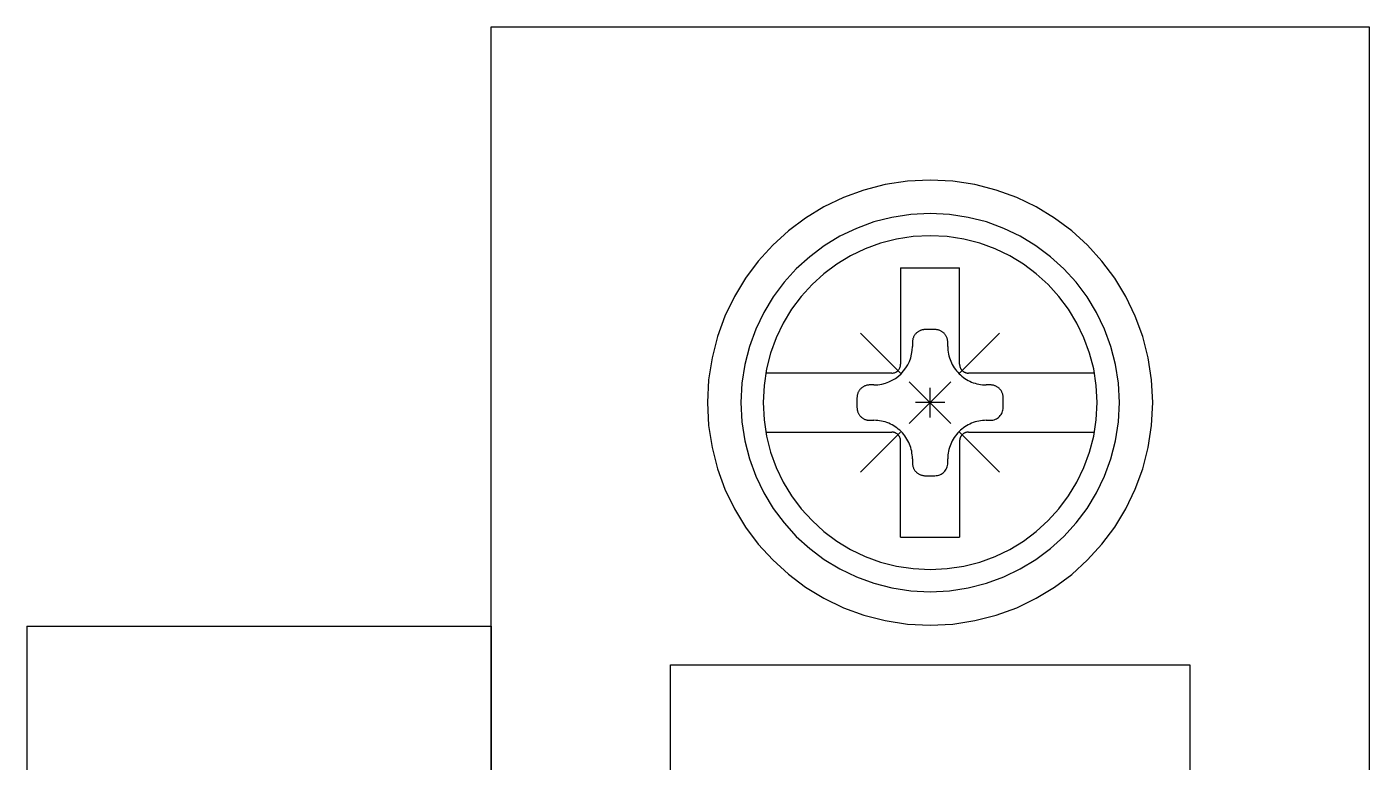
# Model space of a CAD drawing. Header units: millimetres. Extents: x 165 to 751, y 216 to 334.
# Drawn here: x 169.66 to 197.13, y 289.37 to 304.43 of the extents above; entities that cross this region are included whole.
import ezdxf

# ---------------------------------------------------------------- set-up
doc = ezdxf.new("R2010")
doc.units = ezdxf.units.MM
doc.layers.add('1', color=3, linetype='Continuous')

# ---------------------------------------------------------------- blocks, each defined once
blk = doc.blocks.new('*U1905')
for p, q in [((-26.958, 0), (-26.958, 79.4816)), ((-26.958, 79.4816), (-8.986, 79.4816)), ((-8.986, 79.4816), (-8.986, 0)), ((-19.3271, 76.1382), (-19.7456, 75.9849)), ((-18.8904, 76.2504), (-19.3271, 76.1382)), ((-18.438, 76.3194), (-18.8904, 76.2504)), ((-17.972, 76.3428), (-18.438, 76.3194)), ((-17.5063, 76.3194), (-17.972, 76.3428)), ((-17.972, 76.3428), (-17.972, 76.3428)), ((-17.0538, 76.2504), (-17.5063, 76.3194)), ((-16.6173, 76.1382), (-17.0538, 76.2504)), ((-16.1986, 75.9849), (-16.6173, 76.1382)), ((-19.7456, 75.9849), (-20.144, 75.7931)), ((-15.8004, 75.7931), (-16.1986, 75.9849)), ((-20.5196, 75.5649), (-20.8704, 75.3026)), ((-20.144, 75.7931), (-20.5196, 75.5649)), ((-18.7526, 75.5808), (-19.1238, 75.4854)), ((-18.3681, 75.6395), (-18.7526, 75.5808)), ((-17.972, 75.6594), (-18.3681, 75.6395)), ((-17.5762, 75.6395), (-17.972, 75.6594)), ((-17.972, 75.6594), (-17.972, 75.6594)), ((-17.1916, 75.5808), (-17.5762, 75.6395)), ((-16.8205, 75.4854), (-17.1916, 75.5808)), ((-15.4247, 75.5649), (-15.8004, 75.7931)), ((-15.074, 75.3026), (-15.4247, 75.5649)), ((-20.8704, 75.3026), (-21.1938, 75.0084)), ((-19.4796, 75.3551), (-19.8183, 75.1921)), ((-19.1238, 75.4854), (-19.4796, 75.3551)), ((-16.4646, 75.3551), (-16.8205, 75.4854)), ((-16.1262, 75.1921), (-16.4646, 75.3551)), ((-14.7503, 75.0084), (-15.074, 75.3026)), ((-21.1938, 75.0084), (-21.488, 74.685)), ((-19.8183, 75.1921), (-20.1375, 74.998)), ((-18.9884, 75.0502), (-19.3023, 74.9352)), ((-18.6609, 75.1343), (-18.9884, 75.0502)), ((-18.3216, 75.1862), (-18.6609, 75.1343)), ((-17.972, 75.2037), (-18.3216, 75.1862)), ((-17.6227, 75.1862), (-17.972, 75.2037)), ((-17.972, 75.2037), (-17.972, 75.2037)), ((-17.2834, 75.1343), (-17.6227, 75.1862)), ((-16.956, 75.0502), (-17.2834, 75.1343)), ((-16.642, 74.9352), (-16.956, 75.0502)), ((-15.8069, 74.998), (-16.1262, 75.1921)), ((-14.4564, 74.6849), (-14.7503, 75.0084)), ((-20.4357, 74.7751), (-20.7106, 74.5251)), ((-20.1375, 74.998), (-20.4357, 74.7751)), ((-19.6011, 74.7914), (-19.8828, 74.6202)), ((-19.3023, 74.9352), (-19.6011, 74.7914)), ((-16.3434, 74.7914), (-16.642, 74.9352)), ((-16.0615, 74.6202), (-16.3434, 74.7914)), ((-15.5087, 74.7751), (-15.8069, 74.998)), ((-15.2336, 74.5251), (-15.5087, 74.7751)), ((-21.488, 74.685), (-21.7503, 74.3342)), ((-20.7106, 74.5251), (-20.9606, 74.2502)), ((-19.8828, 74.6202), (-20.1459, 74.4236)), ((-18.5753, 74.5444), (-18.5753, 72.5724)), ((-18.5753, 74.5444), (-17.3687, 74.5444)), ((-17.3687, 72.5724), (-17.3687, 74.5444)), ((-15.7984, 74.4236), (-16.0615, 74.6202)), ((-14.9837, 74.2502), (-15.2336, 74.5251)), ((-14.194, 74.3341), (-14.4564, 74.6849)), ((-21.7503, 74.3342), (-21.9785, 73.9586)), ((-20.9606, 74.2502), (-21.1835, 73.952)), ((-20.3884, 74.2029), (-20.6091, 73.9604)), ((-20.1459, 74.4236), (-20.3884, 74.2029)), ((-15.5557, 74.2029), (-15.7984, 74.4236)), ((-15.3352, 73.9604), (-15.5557, 74.2029)), ((-14.7607, 73.952), (-14.9837, 74.2502)), ((-13.9658, 73.9585), (-14.194, 74.3341)), ((-21.9785, 73.9586), (-22.1703, 73.5602)), ((-21.1835, 73.952), (-21.3776, 73.6328)), ((-20.6091, 73.9604), (-20.8057, 73.6973)), ((-15.1385, 73.6973), (-15.3352, 73.9604)), ((-14.5668, 73.6328), (-14.7607, 73.952)), ((-13.7738, 73.5601), (-13.9658, 73.9585)), ((-21.3776, 73.6328), (-21.5406, 73.2941)), ((-20.8057, 73.6973), (-20.9769, 73.4156)), ((-14.9674, 73.4156), (-15.1385, 73.6973)), ((-14.4036, 73.2941), (-14.5668, 73.6328)), ((-22.1703, 73.5602), (-22.3236, 73.1417)), ((-20.9769, 73.4156), (-21.1207, 73.1168)), ((-14.8234, 73.1168), (-14.9674, 73.4156)), ((-13.6207, 73.1416), (-13.7738, 73.5601)), ((-22.3236, 73.1417), (-22.4358, 72.705)), ((-21.5406, 73.2941), (-21.6709, 72.9383)), ((-21.1207, 73.1168), (-21.2357, 72.8029)), ((-19.3943, 73.2092), (-18.5754, 72.3902)), ((-18.3263, 73.0847), (-18.329, 73.0721)), ((-18.3228, 73.097), (-18.3263, 73.0847)), ((-18.3189, 73.1092), (-18.3228, 73.097)), ((-18.3141, 73.1211), (-18.3189, 73.1092)), ((-18.309, 73.1329), (-18.3141, 73.1211)), ((-18.3033, 73.1444), (-18.309, 73.1329)), ((-18.297, 73.1556), (-18.3033, 73.1444)), ((-18.29, 73.1663), (-18.297, 73.1556)), ((-18.2827, 73.1769), (-18.29, 73.1663)), ((-18.2746, 73.187), (-18.2827, 73.1769)), ((-18.2662, 73.1969), (-18.2746, 73.187)), ((-18.2571, 73.2062), (-18.2662, 73.1969)), ((-18.2478, 73.2153), (-18.2571, 73.2062)), ((-18.2571, 73.2062), (-18.2571, 73.2062)), ((-18.2379, 73.2237), (-18.2478, 73.2153)), ((-18.2278, 73.2318), (-18.2379, 73.2237)), ((-18.2172, 73.239), (-18.2278, 73.2318)), ((-18.2065, 73.246), (-18.2172, 73.239)), ((-18.1953, 73.2523), (-18.2065, 73.246)), ((-18.1838, 73.258), (-18.1953, 73.2523)), ((-18.172, 73.2631), (-18.1838, 73.258)), ((-18.1601, 73.2679), (-18.172, 73.2631)), ((-18.1479, 73.2718), (-18.1601, 73.2679)), ((-18.1356, 73.2753), (-18.1479, 73.2718)), ((-18.123, 73.278), (-18.1356, 73.2753)), ((-18.1104, 73.2803), (-18.123, 73.278)), ((-18.0975, 73.2818), (-18.1104, 73.2803)), ((-18.0846, 73.2827), (-18.0975, 73.2818)), ((-18.0715, 73.283), (-18.0846, 73.2827)), ((-17.8724, 73.283), (-18.0715, 73.283)), ((-18.0715, 73.283), (-18.0715, 73.283)), ((-17.8595, 73.2827), (-17.8724, 73.283)), ((-17.8465, 73.2818), (-17.8595, 73.2827)), ((-17.8338, 73.2803), (-17.8465, 73.2818)), ((-17.821, 73.278), (-17.8338, 73.2803)), ((-17.8086, 73.2753), (-17.821, 73.278)), ((-17.7962, 73.2718), (-17.8086, 73.2753)), ((-17.7841, 73.2679), (-17.7962, 73.2718)), ((-17.772, 73.2631), (-17.7841, 73.2679)), ((-17.7604, 73.258), (-17.772, 73.2631)), ((-17.7489, 73.2523), (-17.7604, 73.258)), ((-17.7378, 73.246), (-17.7489, 73.2523)), ((-17.7268, 73.239), (-17.7378, 73.246)), ((-17.7164, 73.2318), (-17.7268, 73.239)), ((-17.7061, 73.2237), (-17.7164, 73.2318)), ((-17.6963, 73.2153), (-17.7061, 73.2237)), ((-17.6868, 73.2062), (-17.6963, 73.2153)), ((-17.6779, 73.1969), (-17.6868, 73.2062)), ((-17.6868, 73.2062), (-17.6868, 73.2062)), ((-17.6695, 73.187), (-17.6779, 73.1969)), ((-17.6616, 73.1769), (-17.6695, 73.187)), ((-17.6541, 73.1663), (-17.6616, 73.1769)), ((-17.6473, 73.1556), (-17.6541, 73.1663)), ((-17.641, 73.1444), (-17.6473, 73.1556)), ((-17.6353, 73.1329), (-17.641, 73.1444)), ((-17.63, 73.1211), (-17.6353, 73.1329)), ((-17.6255, 73.1092), (-17.63, 73.1211)), ((-17.6214, 73.097), (-17.6255, 73.1092)), ((-17.6181, 73.0847), (-17.6214, 73.097)), ((-17.6151, 73.0721), (-17.6181, 73.0847)), ((-17.3685, 72.3902), (-16.5497, 73.2092)), ((-14.7087, 72.8029), (-14.8234, 73.1168)), ((-14.2734, 72.9383), (-14.4036, 73.2941)), ((-13.5083, 72.7049), (-13.6207, 73.1416)), ((-21.6709, 72.9383), (-21.7663, 72.5671)), ((-21.2357, 72.8029), (-21.3198, 72.4754)), ((-18.3501, 72.7775), (-18.3382, 72.8557)), ((-18.3382, 72.8557), (-18.334, 72.936)), ((-18.3337, 73.0337), (-18.334, 73.0206)), ((-18.334, 73.0206), (-18.334, 72.936)), ((-18.3328, 73.0466), (-18.3337, 73.0337)), ((-18.3313, 73.0595), (-18.3328, 73.0466)), ((-18.329, 73.0721), (-18.3313, 73.0595)), ((-17.613, 73.0595), (-17.6151, 73.0721)), ((-17.6113, 73.0466), (-17.613, 73.0595)), ((-17.6104, 73.0337), (-17.6113, 73.0466)), ((-17.6099, 73.0206), (-17.6104, 73.0337)), ((-17.6099, 72.936), (-17.6099, 73.0206)), ((-17.6099, 73.0206), (-17.6099, 73.0206)), ((-17.6099, 72.936), (-17.6099, 72.936)), ((-17.6099, 72.936), (-17.609, 72.8971)), ((-17.609, 72.8971), (-17.6062, 72.8583)), ((-17.6062, 72.8583), (-17.6014, 72.8199)), ((-17.6014, 72.8199), (-17.5948, 72.7818)), ((-14.6244, 72.4754), (-14.7087, 72.8029)), ((-14.1779, 72.5671), (-14.2734, 72.9383)), ((-22.4358, 72.705), (-22.5049, 72.2526)), ((-21.7663, 72.5671), (-21.8249, 72.1826)), ((-18.5837, 72.5185), (-18.5791, 72.5359)), ((-18.5791, 72.5359), (-18.5764, 72.5539)), ((-18.5764, 72.5539), (-18.5753, 72.5724)), ((-18.4686, 72.4959), (-18.4292, 72.5609)), ((-18.4292, 72.5609), (-18.396, 72.6296)), ((-18.396, 72.6296), (-18.3696, 72.7021)), ((-18.3696, 72.7021), (-18.3501, 72.7775)), ((-17.5948, 72.7818), (-17.5864, 72.7443)), ((-17.5864, 72.7443), (-17.5761, 72.7072)), ((-17.5761, 72.7072), (-17.5641, 72.6708)), ((-17.5641, 72.6708), (-17.5501, 72.6348)), ((-17.5501, 72.6348), (-17.5347, 72.5998)), ((-17.5347, 72.5998), (-17.5174, 72.5654)), ((-17.5174, 72.5654), (-17.4985, 72.532)), ((-17.4985, 72.532), (-17.4778, 72.4993)), ((-17.3687, 72.5724), (-17.3687, 72.5724)), ((-17.3687, 72.5724), (-17.3686, 72.5635)), ((-17.3686, 72.5635), (-17.3679, 72.5545)), ((-17.3679, 72.5545), (-17.3669, 72.5457)), ((-17.3669, 72.5457), (-17.3652, 72.5368)), ((-17.3652, 72.5368), (-17.3634, 72.5282)), ((-17.3634, 72.5282), (-17.361, 72.5195)), ((-14.1193, 72.1826), (-14.1779, 72.5671)), ((-13.4393, 72.2525), (-13.5083, 72.7049)), ((-22.5049, 72.2526), (-22.5283, 71.7866)), ((-21.3198, 72.4754), (-21.3717, 72.1361)), ((-18.7576, 72.3902), (-21.3355, 72.3902)), ((-18.7576, 72.3902), (-18.7391, 72.3913)), ((-18.7576, 72.3902), (-18.7576, 72.3902)), ((-18.7462, 72.2439), (-18.6812, 72.2833)), ((-18.7391, 72.3913), (-18.7211, 72.394)), ((-18.7211, 72.394), (-18.7037, 72.3985)), ((-18.7037, 72.3985), (-18.6868, 72.4046)), ((-18.6868, 72.4046), (-18.671, 72.4124)), ((-18.6812, 72.2833), (-18.6207, 72.3287)), ((-18.671, 72.4124), (-18.6559, 72.4215)), ((-18.6559, 72.4215), (-18.6419, 72.432)), ((-18.6419, 72.432), (-18.6288, 72.4436)), ((-18.6288, 72.4436), (-18.6172, 72.4567)), ((-18.6207, 72.3287), (-18.5646, 72.3794)), ((-18.6172, 72.4567), (-18.6067, 72.4707)), ((-18.6067, 72.4707), (-18.5976, 72.4858)), ((-18.5976, 72.4858), (-18.5898, 72.5016)), ((-18.5898, 72.5016), (-18.5837, 72.5185)), ((-18.5646, 72.3794), (-18.5139, 72.4354)), ((-18.5139, 72.4354), (-18.4686, 72.4959)), ((-17.4778, 72.4993), (-17.4557, 72.4678)), ((-17.4557, 72.4678), (-17.4318, 72.4372)), ((-17.4318, 72.4372), (-17.4064, 72.4078)), ((-17.4064, 72.4078), (-17.3793, 72.3793)), ((-17.3793, 72.3793), (-17.3793, 72.3793)), ((-17.3793, 72.3793), (-17.3511, 72.3525)), ((-17.361, 72.5195), (-17.3582, 72.5111)), ((-17.3582, 72.5111), (-17.3549, 72.5027)), ((-17.3549, 72.5027), (-17.3515, 72.4948)), ((-17.3515, 72.4948), (-17.3474, 72.4868)), ((-17.3511, 72.3525), (-17.3217, 72.3271)), ((-17.3474, 72.4868), (-17.3431, 72.4791)), ((-17.3431, 72.4791), (-17.3382, 72.4714)), ((-17.3382, 72.4714), (-17.3331, 72.4642)), ((-17.3331, 72.4642), (-17.3275, 72.4571)), ((-17.3275, 72.4571), (-17.3217, 72.4503)), ((-17.3217, 72.4503), (-17.3153, 72.4436)), ((-17.3217, 72.3271), (-17.2912, 72.3034)), ((-17.3153, 72.4436), (-17.3153, 72.4436)), ((-17.3153, 72.4436), (-17.3089, 72.4375)), ((-17.3089, 72.4375), (-17.3021, 72.4316)), ((-17.3021, 72.4316), (-17.295, 72.4261)), ((-17.295, 72.4261), (-17.2876, 72.4209)), ((-17.2912, 72.3034), (-17.2595, 72.2811)), ((-17.2876, 72.4209), (-17.2802, 72.4162)), ((-17.2802, 72.4162), (-17.2724, 72.4118)), ((-17.2724, 72.4118), (-17.2644, 72.4078)), ((-17.2644, 72.4078), (-17.2562, 72.4041)), ((-17.2595, 72.2811), (-17.227, 72.2605)), ((-17.2562, 72.4041), (-17.248, 72.401)), ((-17.248, 72.401), (-17.2396, 72.3982)), ((-17.2396, 72.3982), (-17.231, 72.3959)), ((-17.231, 72.3959), (-17.2222, 72.3938)), ((-17.227, 72.2605), (-17.1935, 72.2416)), ((-17.2222, 72.3938), (-17.2135, 72.3923)), ((-17.2135, 72.3923), (-17.2045, 72.3911)), ((-17.2045, 72.3911), (-17.1955, 72.3905)), ((-17.1955, 72.3905), (-17.1864, 72.3902)), ((-14.6085, 72.3902), (-17.1864, 72.3902)), ((-14.5725, 72.1361), (-14.6244, 72.4754)), ((-13.4157, 71.7865), (-13.4393, 72.2525)), ((-21.8249, 72.1826), (-21.8448, 71.7865)), ((-21.3717, 72.1361), (-21.3892, 71.7865)), ((-19.4486, 71.9868), (-19.4534, 71.9749)), ((-19.4435, 71.9986), (-19.4486, 71.9868)), ((-19.4378, 72.0101), (-19.4435, 71.9986)), ((-19.4315, 72.0213), (-19.4378, 72.0101)), ((-19.4245, 72.032), (-19.4315, 72.0213)), ((-19.4172, 72.0426), (-19.4245, 72.032)), ((-19.4091, 72.0527), (-19.4172, 72.0426)), ((-19.4007, 72.0625), (-19.4091, 72.0527)), ((-19.3916, 72.0718), (-19.4007, 72.0625)), ((-19.3823, 72.0809), (-19.3916, 72.0718)), ((-19.3916, 72.0718), (-19.3916, 72.0718)), ((-19.3725, 72.0893), (-19.3823, 72.0809)), ((-19.3624, 72.0974), (-19.3725, 72.0893)), ((-19.3518, 72.1047), (-19.3624, 72.0974)), ((-19.3411, 72.1117), (-19.3518, 72.1047)), ((-19.3299, 72.118), (-19.3411, 72.1117)), ((-19.3184, 72.1237), (-19.3299, 72.118)), ((-19.3066, 72.1288), (-19.3184, 72.1237)), ((-19.2947, 72.1336), (-19.3066, 72.1288)), ((-19.2825, 72.1375), (-19.2947, 72.1336)), ((-19.2702, 72.141), (-19.2825, 72.1375)), ((-19.2576, 72.1437), (-19.2702, 72.141)), ((-19.245, 72.146), (-19.2576, 72.1437)), ((-19.2321, 72.1475), (-19.245, 72.146)), ((-19.2192, 72.1484), (-19.2321, 72.1475)), ((-19.2061, 72.1487), (-19.2192, 72.1484)), ((-19.1213, 72.1487), (-19.2061, 72.1487)), ((-19.2061, 72.1487), (-19.2061, 72.1487)), ((-19.1213, 72.1487), (-19.041, 72.1529)), ((-19.1213, 72.1487), (-19.1213, 72.1487)), ((-19.041, 72.1529), (-18.9628, 72.1648)), ((-18.9628, 72.1648), (-18.8874, 72.1843)), ((-18.8874, 72.1843), (-18.8149, 72.2107)), ((-18.8149, 72.2107), (-18.7462, 72.2439)), ((-18.3986, 72.2133), (-17.5453, 71.3598)), ((-18.3986, 71.3598), (-17.5453, 72.2133)), ((-17.9719, 71.4848), (-17.972, 72.0883)), ((-17.1935, 72.2416), (-17.1592, 72.2243)), ((-17.1592, 72.2243), (-17.124, 72.2087)), ((-17.124, 72.2087), (-17.0883, 72.1949)), ((-17.0883, 72.1949), (-17.0518, 72.1829)), ((-17.0518, 72.1829), (-17.0148, 72.1727)), ((-17.0148, 72.1727), (-16.977, 72.164)), ((-16.977, 72.164), (-16.9391, 72.1574)), ((-16.9391, 72.1574), (-16.9005, 72.1526)), ((-16.9005, 72.1526), (-16.8617, 72.1498)), ((-16.8617, 72.1498), (-16.8226, 72.1487)), ((-16.7379, 72.1487), (-16.8226, 72.1487)), ((-16.725, 72.1484), (-16.7379, 72.1487)), ((-16.712, 72.1475), (-16.725, 72.1484)), ((-16.6993, 72.146), (-16.712, 72.1475)), ((-16.6865, 72.1437), (-16.6993, 72.146)), ((-16.6741, 72.141), (-16.6865, 72.1437)), ((-16.6617, 72.1375), (-16.6741, 72.141)), ((-16.6496, 72.1336), (-16.6617, 72.1375)), ((-16.6375, 72.1288), (-16.6496, 72.1336)), ((-16.6259, 72.1237), (-16.6375, 72.1288)), ((-16.6144, 72.118), (-16.6259, 72.1237)), ((-16.6033, 72.1117), (-16.6144, 72.118)), ((-16.5923, 72.1047), (-16.6033, 72.1117)), ((-16.5819, 72.0974), (-16.5923, 72.1047)), ((-16.5716, 72.0893), (-16.5819, 72.0974)), ((-16.5618, 72.0809), (-16.5716, 72.0893)), ((-16.5523, 72.0718), (-16.5618, 72.0809)), ((-16.5434, 72.0625), (-16.5523, 72.0718)), ((-16.5523, 72.0718), (-16.5523, 72.0718)), ((-16.535, 72.0527), (-16.5434, 72.0625)), ((-16.5271, 72.0426), (-16.535, 72.0527)), ((-16.5196, 72.032), (-16.5271, 72.0426)), ((-16.5128, 72.0213), (-16.5196, 72.032)), ((-16.5065, 72.0101), (-16.5128, 72.0213)), ((-16.5008, 71.9986), (-16.5065, 72.0101)), ((-16.4954, 71.9868), (-16.5008, 71.9986)), ((-16.4909, 71.9749), (-16.4954, 71.9868)), ((-14.5548, 71.7865), (-14.5725, 72.1361)), ((-14.0992, 71.7865), (-14.1193, 72.1826)), ((-22.5283, 71.7866), (-22.5283, 71.7866)), ((-22.5283, 71.7866), (-22.5049, 71.3209)), ((-21.8448, 71.7865), (-21.8448, 71.7865)), ((-21.8448, 71.7865), (-21.8249, 71.3907)), ((-21.3892, 71.7865), (-21.3892, 71.7865)), ((-21.3892, 71.7865), (-21.3717, 71.4372)), ((-19.4682, 71.8994), (-19.4685, 71.8863)), ((-19.4685, 71.8863), (-19.4685, 71.6868)), ((-19.4673, 71.9123), (-19.4682, 71.8994)), ((-19.4658, 71.9252), (-19.4673, 71.9123)), ((-19.4635, 71.9378), (-19.4658, 71.9252)), ((-19.4608, 71.9504), (-19.4635, 71.9378)), ((-19.4573, 71.9627), (-19.4608, 71.9504)), ((-19.4534, 71.9749), (-19.4573, 71.9627)), ((-17.6702, 71.7866), (-18.2737, 71.7865)), ((-16.4869, 71.9627), (-16.4909, 71.9749)), ((-16.4836, 71.9504), (-16.4869, 71.9627)), ((-16.4806, 71.9378), (-16.4836, 71.9504)), ((-16.4785, 71.9252), (-16.4806, 71.9378)), ((-16.4768, 71.9123), (-16.4785, 71.9252)), ((-16.4759, 71.8994), (-16.4768, 71.9123)), ((-16.4754, 71.8863), (-16.4759, 71.8994)), ((-16.4754, 71.6868), (-16.4754, 71.8863)), ((-16.4754, 71.8863), (-16.4754, 71.8863)), ((-14.5725, 71.4372), (-14.5548, 71.7865)), ((-14.5548, 71.7865), (-14.5548, 71.7865)), ((-14.1193, 71.3907), (-14.0992, 71.7865)), ((-14.0992, 71.7865), (-14.0992, 71.7865)), ((-13.4393, 71.3208), (-13.4157, 71.7865)), ((-13.4157, 71.7865), (-13.4157, 71.7865)), ((-21.3717, 71.4372), (-21.3198, 71.0979)), ((-19.4685, 71.6868), (-19.4685, 71.6868)), ((-19.4685, 71.6868), (-19.4682, 71.6739)), ((-19.4682, 71.6739), (-19.4673, 71.661)), ((-19.4673, 71.661), (-19.4658, 71.6483)), ((-19.4658, 71.6483), (-19.4635, 71.6355)), ((-19.4635, 71.6355), (-19.4608, 71.6231)), ((-19.4608, 71.6231), (-19.4573, 71.6107)), ((-19.4573, 71.6107), (-19.4534, 71.5986)), ((-19.4534, 71.5986), (-19.4486, 71.5865)), ((-19.4486, 71.5865), (-19.4435, 71.5749)), ((-19.4435, 71.5749), (-19.4378, 71.5634)), ((-19.4378, 71.5634), (-19.4315, 71.5523)), ((-19.4315, 71.5523), (-19.4245, 71.5413)), ((-19.4245, 71.5413), (-19.4172, 71.5309)), ((-19.4172, 71.5309), (-19.4091, 71.5206)), ((-19.4091, 71.5206), (-19.4007, 71.5108)), ((-19.4007, 71.5108), (-19.3916, 71.5013)), ((-19.3916, 71.5013), (-19.3916, 71.5013)), ((-19.3916, 71.5013), (-19.3823, 71.4924)), ((-19.3823, 71.4924), (-19.3725, 71.484)), ((-19.3725, 71.484), (-19.3624, 71.4761)), ((-19.3624, 71.4761), (-19.3518, 71.4686)), ((-19.3518, 71.4686), (-19.3411, 71.4618)), ((-19.3411, 71.4618), (-19.3299, 71.4555)), ((-19.3299, 71.4555), (-19.3184, 71.4498)), ((-19.3184, 71.4498), (-19.3066, 71.4444)), ((-19.3066, 71.4444), (-19.2947, 71.4399)), ((-19.2947, 71.4399), (-19.2825, 71.4359)), ((-19.2825, 71.4359), (-19.2702, 71.4326)), ((-19.2702, 71.4326), (-19.2576, 71.4296)), ((-19.2576, 71.4296), (-19.245, 71.4275)), ((-19.245, 71.4275), (-19.2321, 71.4258)), ((-16.7112, 71.4259), (-16.6851, 71.4298)), ((-16.6851, 71.4298), (-16.66, 71.4364)), ((-16.66, 71.4364), (-16.6358, 71.4451)), ((-16.6358, 71.4451), (-16.613, 71.4563)), ((-16.613, 71.4563), (-16.5913, 71.4694)), ((-16.5913, 71.4694), (-16.5711, 71.4845)), ((-16.5711, 71.4845), (-16.5523, 71.5013)), ((-16.5523, 71.5013), (-16.5355, 71.5201)), ((-16.5355, 71.5201), (-16.5204, 71.5403)), ((-16.5204, 71.5403), (-16.5073, 71.562)), ((-16.5073, 71.562), (-16.4961, 71.5848)), ((-16.4961, 71.5848), (-16.4874, 71.609)), ((-16.4874, 71.609), (-16.4808, 71.6341)), ((-16.4808, 71.6341), (-16.4769, 71.6601)), ((-16.4769, 71.6601), (-16.4754, 71.6868)), ((-14.6244, 71.0979), (-14.5725, 71.4372)), ((-22.5049, 71.3209), (-22.4359, 70.8684)), ((-21.8249, 71.3907), (-21.7663, 71.0061)), ((-21.3355, 71.1829), (-18.7576, 71.1829)), ((-19.3943, 70.3639), (-18.5754, 71.1829)), ((-19.2321, 71.4258), (-19.2192, 71.4249)), ((-19.2192, 71.4249), (-19.2061, 71.4244)), ((-19.2061, 71.4244), (-19.1213, 71.4244)), ((-19.0824, 71.4235), (-19.1213, 71.4244)), ((-19.0436, 71.4207), (-19.0824, 71.4235)), ((-19.0052, 71.4159), (-19.0436, 71.4207)), ((-18.9671, 71.4092), (-19.0052, 71.4159)), ((-18.9296, 71.4008), (-18.9671, 71.4092)), ((-18.8925, 71.3905), (-18.9296, 71.4008)), ((-18.8561, 71.3785), (-18.8925, 71.3905)), ((-18.8201, 71.3645), (-18.8561, 71.3785)), ((-18.7851, 71.3491), (-18.8201, 71.3645)), ((-18.7507, 71.3318), (-18.7851, 71.3491)), ((-18.7488, 71.1828), (-18.7576, 71.1829)), ((-18.7173, 71.3129), (-18.7507, 71.3318)), ((-18.7398, 71.1821), (-18.7488, 71.1828)), ((-18.731, 71.1811), (-18.7398, 71.1821)), ((-18.722, 71.1794), (-18.731, 71.1811)), ((-18.7134, 71.1776), (-18.722, 71.1794)), ((-18.6846, 71.2922), (-18.7173, 71.3129)), ((-18.7047, 71.1752), (-18.7134, 71.1776)), ((-18.6963, 71.1724), (-18.7047, 71.1752)), ((-18.6879, 71.1691), (-18.6963, 71.1724)), ((-18.68, 71.1657), (-18.6879, 71.1691)), ((-18.653, 71.2701), (-18.6846, 71.2922)), ((-18.672, 71.1616), (-18.68, 71.1657)), ((-18.6643, 71.1573), (-18.672, 71.1616)), ((-18.6566, 71.1524), (-18.6643, 71.1573)), ((-18.6224, 71.2462), (-18.653, 71.2701)), ((-18.593, 71.2209), (-18.6224, 71.2462)), ((-18.5646, 71.1938), (-18.593, 71.2209)), ((-18.5378, 71.1656), (-18.5646, 71.1938)), ((-18.5646, 71.1938), (-18.5646, 71.1938)), ((-18.5124, 71.1361), (-18.5378, 71.1656)), ((-17.4064, 71.1656), (-17.4318, 71.1361)), ((-17.3793, 71.1938), (-17.4064, 71.1656)), ((-17.3511, 71.2209), (-17.3793, 71.1938)), ((-17.3793, 71.1938), (-17.3793, 71.1938)), ((-17.3685, 71.1829), (-16.5497, 70.3639)), ((-17.3217, 71.2462), (-17.3511, 71.2209)), ((-17.2912, 71.2701), (-17.3217, 71.2462)), ((-17.2595, 71.2922), (-17.2912, 71.2701)), ((-17.2802, 71.1573), (-17.2876, 71.1524)), ((-17.2724, 71.1616), (-17.2802, 71.1573)), ((-17.2644, 71.1657), (-17.2724, 71.1616)), ((-17.2562, 71.1691), (-17.2644, 71.1657)), ((-17.227, 71.3129), (-17.2595, 71.2922)), ((-17.248, 71.1724), (-17.2562, 71.1691)), ((-17.2396, 71.1752), (-17.248, 71.1724)), ((-17.231, 71.1776), (-17.2396, 71.1752)), ((-17.2222, 71.1794), (-17.231, 71.1776)), ((-17.1935, 71.3318), (-17.227, 71.3129)), ((-17.2135, 71.1811), (-17.2222, 71.1794)), ((-17.2045, 71.1821), (-17.2135, 71.1811)), ((-17.1955, 71.1828), (-17.2045, 71.1821)), ((-17.1864, 71.1829), (-17.1955, 71.1828)), ((-17.1592, 71.3491), (-17.1935, 71.3318)), ((-17.1864, 71.1829), (-17.1864, 71.1829)), ((-17.1864, 71.1829), (-14.6085, 71.1829)), ((-17.124, 71.3645), (-17.1592, 71.3491)), ((-17.0883, 71.3785), (-17.124, 71.3645)), ((-17.0518, 71.3905), (-17.0883, 71.3785)), ((-17.0148, 71.4008), (-17.0518, 71.3905)), ((-16.977, 71.4092), (-17.0148, 71.4008)), ((-16.9391, 71.4159), (-16.977, 71.4092)), ((-16.9005, 71.4207), (-16.9391, 71.4159)), ((-16.8617, 71.4235), (-16.9005, 71.4207)), ((-16.8226, 71.4244), (-16.8617, 71.4235)), ((-16.8226, 71.4244), (-16.7379, 71.4244)), ((-16.8226, 71.4244), (-16.8226, 71.4244)), ((-16.7379, 71.4244), (-16.7112, 71.4259)), ((-16.7379, 71.4244), (-16.7379, 71.4244)), ((-14.1779, 71.0061), (-14.1193, 71.3907)), ((-13.5083, 70.8683), (-13.4393, 71.3208)), ((-21.7663, 71.0061), (-21.6709, 70.635)), ((-21.3198, 71.0979), (-21.2357, 70.7705)), ((-18.6493, 71.1474), (-18.6566, 71.1524)), ((-18.6422, 71.1418), (-18.6493, 71.1474)), ((-18.6354, 71.136), (-18.6422, 71.1418)), ((-18.6287, 71.1296), (-18.6354, 71.136)), ((-18.6226, 71.1232), (-18.6287, 71.1296)), ((-18.6287, 71.1296), (-18.6287, 71.1296)), ((-18.6167, 71.1164), (-18.6226, 71.1232)), ((-18.6112, 71.1093), (-18.6167, 71.1164)), ((-18.606, 71.1019), (-18.6112, 71.1093)), ((-18.6013, 71.0945), (-18.606, 71.1019)), ((-18.5969, 71.0867), (-18.6013, 71.0945)), ((-18.5929, 71.0787), (-18.5969, 71.0867)), ((-18.5892, 71.0705), (-18.5929, 71.0787)), ((-18.5861, 71.0623), (-18.5892, 71.0705)), ((-18.5833, 71.0539), (-18.5861, 71.0623)), ((-18.581, 71.0453), (-18.5833, 71.0539)), ((-18.5789, 71.0365), (-18.581, 71.0453)), ((-18.5774, 71.0278), (-18.5789, 71.0365)), ((-18.5762, 71.0188), (-18.5774, 71.0278)), ((-18.5756, 71.0098), (-18.5762, 71.0188)), ((-18.5753, 71.0007), (-18.5756, 71.0098)), ((-18.5753, 71.0007), (-18.5753, 71.0007)), ((-18.5753, 69.0287), (-18.5753, 71.0007)), ((-18.4887, 71.1056), (-18.5124, 71.1361)), ((-18.4664, 71.0739), (-18.4887, 71.1056)), ((-18.4458, 71.0414), (-18.4664, 71.0739)), ((-18.4269, 71.0079), (-18.4458, 71.0414)), ((-18.4096, 70.9736), (-18.4269, 71.0079)), ((-18.394, 70.9384), (-18.4096, 70.9736)), ((-18.3802, 70.9027), (-18.394, 70.9384)), ((-18.3682, 70.8662), (-18.3802, 70.9027)), ((-17.5641, 70.9027), (-17.5761, 70.8662)), ((-17.5501, 70.9384), (-17.5641, 70.9027)), ((-17.5347, 70.9736), (-17.5501, 70.9384)), ((-17.5174, 71.0079), (-17.5347, 70.9736)), ((-17.4985, 71.0414), (-17.5174, 71.0079)), ((-17.4778, 71.0739), (-17.4985, 71.0414)), ((-17.4557, 71.1056), (-17.4778, 71.0739)), ((-17.4318, 71.1361), (-17.4557, 71.1056)), ((-17.3686, 71.0098), (-17.3687, 71.0007)), ((-17.3687, 71.0007), (-17.3687, 69.0287)), ((-17.3679, 71.0188), (-17.3686, 71.0098)), ((-17.3669, 71.0278), (-17.3679, 71.0188)), ((-17.3652, 71.0365), (-17.3669, 71.0278)), ((-17.3634, 71.0453), (-17.3652, 71.0365)), ((-17.361, 71.0539), (-17.3634, 71.0453)), ((-17.3582, 71.0623), (-17.361, 71.0539)), ((-17.3549, 71.0705), (-17.3582, 71.0623)), ((-17.3515, 71.0787), (-17.3549, 71.0705)), ((-17.3474, 71.0867), (-17.3515, 71.0787)), ((-17.3431, 71.0945), (-17.3474, 71.0867)), ((-17.3382, 71.1019), (-17.3431, 71.0945)), ((-17.3331, 71.1093), (-17.3382, 71.1019)), ((-17.3275, 71.1164), (-17.3331, 71.1093)), ((-17.3217, 71.1232), (-17.3275, 71.1164)), ((-17.3153, 71.1296), (-17.3217, 71.1232)), ((-17.3089, 71.136), (-17.3153, 71.1296)), ((-17.3153, 71.1296), (-17.3153, 71.1296)), ((-17.3021, 71.1418), (-17.3089, 71.136)), ((-17.295, 71.1474), (-17.3021, 71.1418)), ((-17.2876, 71.1524), (-17.295, 71.1474)), ((-14.7087, 70.7705), (-14.6244, 71.0979)), ((-14.2734, 70.635), (-14.1779, 71.0061)), ((-22.4359, 70.8684), (-22.3237, 70.4319)), ((-21.6709, 70.635), (-21.5406, 70.2791)), ((-21.2357, 70.7705), (-21.1207, 70.4565)), ((-18.358, 70.8292), (-18.3682, 70.8662)), ((-18.3493, 70.7915), (-18.358, 70.8292)), ((-18.3427, 70.7536), (-18.3493, 70.7915)), ((-18.3379, 70.715), (-18.3427, 70.7536)), ((-18.3351, 70.6762), (-18.3379, 70.715)), ((-18.334, 70.6371), (-18.3351, 70.6762)), ((-18.334, 70.6371), (-18.334, 70.5524)), ((-18.334, 70.6371), (-18.334, 70.6371)), ((-17.609, 70.6762), (-17.6099, 70.6371)), ((-17.6099, 70.5524), (-17.6099, 70.6371)), ((-17.6062, 70.715), (-17.609, 70.6762)), ((-17.6014, 70.7536), (-17.6062, 70.715)), ((-17.5948, 70.7915), (-17.6014, 70.7536)), ((-17.5864, 70.8292), (-17.5948, 70.7915)), ((-17.5761, 70.8662), (-17.5864, 70.8292)), ((-14.8234, 70.4565), (-14.7087, 70.7705)), ((-14.4036, 70.2791), (-14.2734, 70.635)), ((-13.6207, 70.4318), (-13.5083, 70.8683)), ((-22.3237, 70.4319), (-22.1704, 70.0132)), ((-21.1207, 70.4565), (-20.9769, 70.1579)), ((-18.334, 70.5524), (-18.334, 70.5524)), ((-18.334, 70.5524), (-18.3337, 70.5395)), ((-18.3337, 70.5395), (-18.3328, 70.5265)), ((-18.3328, 70.5265), (-18.3313, 70.5138)), ((-18.3313, 70.5138), (-18.329, 70.501)), ((-18.329, 70.501), (-18.3263, 70.4886)), ((-18.3263, 70.4886), (-18.3228, 70.4762)), ((-18.3228, 70.4762), (-18.3189, 70.4641)), ((-18.3189, 70.4641), (-18.3141, 70.452)), ((-18.3141, 70.452), (-18.309, 70.4404)), ((-18.309, 70.4404), (-18.3033, 70.4289)), ((-18.3033, 70.4289), (-18.297, 70.4178)), ((-18.297, 70.4178), (-18.29, 70.4068)), ((-18.29, 70.4068), (-18.2827, 70.3964)), ((-18.2827, 70.3964), (-18.2746, 70.3861)), ((-18.2746, 70.3861), (-18.2662, 70.3763)), ((-18.2662, 70.3763), (-18.2571, 70.3668)), ((-18.2571, 70.3668), (-18.2571, 70.3668)), ((-18.2571, 70.3668), (-18.2478, 70.3579)), ((-18.2478, 70.3579), (-18.2379, 70.3495)), ((-18.2379, 70.3495), (-18.2278, 70.3416)), ((-18.2278, 70.3416), (-18.2172, 70.3341)), ((-18.2172, 70.3341), (-18.2065, 70.3273)), ((-17.7476, 70.3218), (-17.7259, 70.3349)), ((-17.7259, 70.3349), (-17.7057, 70.35)), ((-17.7057, 70.35), (-17.6869, 70.3668)), ((-17.6869, 70.3668), (-17.6701, 70.3856)), ((-17.6701, 70.3856), (-17.6549, 70.4058)), ((-17.6549, 70.4058), (-17.6418, 70.4275)), ((-17.6418, 70.4275), (-17.6306, 70.4503)), ((-17.6306, 70.4503), (-17.6219, 70.4745)), ((-17.6219, 70.4745), (-17.6153, 70.4996)), ((-17.6153, 70.4996), (-17.6114, 70.5257)), ((-17.6114, 70.5257), (-17.6099, 70.5524)), ((-14.9674, 70.1579), (-14.8234, 70.4565)), ((-13.7738, 70.0131), (-13.6207, 70.4318)), ((-21.5406, 70.2791), (-21.3776, 69.9407)), ((-20.9769, 70.1579), (-20.8057, 69.8761)), ((-18.2065, 70.3273), (-18.1953, 70.321)), ((-18.1953, 70.321), (-18.1838, 70.3153)), ((-18.1838, 70.3153), (-18.172, 70.31)), ((-18.172, 70.31), (-18.1601, 70.3055)), ((-18.1601, 70.3055), (-18.1479, 70.3014)), ((-18.1479, 70.3014), (-18.1356, 70.2981)), ((-18.1356, 70.2981), (-18.123, 70.2951)), ((-18.123, 70.2951), (-18.1104, 70.293)), ((-18.1104, 70.293), (-18.0975, 70.2913)), ((-18.0975, 70.2913), (-18.0846, 70.2904)), ((-18.0846, 70.2904), (-18.0715, 70.2899)), ((-18.0715, 70.2899), (-17.8724, 70.2899)), ((-17.8724, 70.2899), (-17.8457, 70.2914)), ((-17.8724, 70.2899), (-17.8724, 70.2899)), ((-17.8457, 70.2914), (-17.8197, 70.2953)), ((-17.8197, 70.2953), (-17.7946, 70.3019)), ((-17.7946, 70.3019), (-17.7704, 70.3106)), ((-17.7704, 70.3106), (-17.7476, 70.3218)), ((-15.1385, 69.8761), (-14.9674, 70.1579)), ((-14.5668, 69.9407), (-14.4036, 70.2791)), ((-22.1704, 70.0132), (-21.9786, 69.615)), ((-21.3776, 69.9407), (-21.1835, 69.6214)), ((-20.8057, 69.8761), (-20.6091, 69.613)), ((-15.3352, 69.613), (-15.1385, 69.8761)), ((-14.7607, 69.6214), (-14.5668, 69.9407)), ((-13.9658, 69.6149), (-13.7738, 70.0131)), ((-21.9786, 69.615), (-21.7504, 69.2393)), ((-21.1835, 69.6214), (-20.9606, 69.3232)), ((-20.6091, 69.613), (-20.3884, 69.3703)), ((-15.5557, 69.3703), (-15.3352, 69.613)), ((-14.9837, 69.3232), (-14.7607, 69.6214)), ((-14.194, 69.2392), (-13.9658, 69.6149)), ((-21.7504, 69.2393), (-21.4881, 68.8886)), ((-20.9606, 69.3232), (-20.7106, 69.0481)), ((-20.3884, 69.3703), (-20.1459, 69.1498)), ((-15.7984, 69.1498), (-15.5557, 69.3703)), ((-15.2336, 69.0481), (-14.9837, 69.3232)), ((-14.4564, 68.8885), (-14.194, 69.2392)), ((-20.7106, 69.0481), (-20.4357, 68.7982)), ((-20.1459, 69.1498), (-19.8828, 68.9531)), ((-18.5753, 69.0287), (-17.3687, 69.0287)), ((-16.0615, 68.9531), (-15.7984, 69.1498)), ((-15.5087, 68.7982), (-15.2336, 69.0481)), ((-21.4881, 68.8886), (-21.1939, 68.5649)), ((-20.4357, 68.7982), (-20.1375, 68.5752)), ((-19.8828, 68.9531), (-19.6011, 68.782)), ((-19.6011, 68.782), (-19.3023, 68.638)), ((-16.642, 68.638), (-16.3434, 68.782)), ((-16.3434, 68.782), (-16.0615, 68.9531)), ((-15.8069, 68.5752), (-15.5087, 68.7982)), ((-14.7503, 68.5648), (-14.4564, 68.8885)), ((-21.1939, 68.5649), (-20.8704, 68.271)), ((-20.1375, 68.5752), (-19.8183, 68.3813)), ((-19.3023, 68.638), (-18.9884, 68.5233)), ((-18.9884, 68.5233), (-18.6609, 68.439)), ((-18.6609, 68.439), (-18.3216, 68.3871)), ((-17.6227, 68.3871), (-17.2834, 68.439)), ((-17.2834, 68.439), (-16.956, 68.5233)), ((-16.956, 68.5233), (-16.642, 68.638)), ((-16.1262, 68.3813), (-15.8069, 68.5752)), ((-15.074, 68.2709), (-14.7503, 68.5648)), ((-20.8704, 68.271), (-20.5196, 68.0086)), ((-19.8183, 68.3813), (-19.4796, 68.2181)), ((-19.4796, 68.2181), (-19.1238, 68.0879)), ((-18.3216, 68.3871), (-17.972, 68.3694)), ((-17.972, 68.3694), (-17.6227, 68.3871)), ((-17.972, 68.3694), (-17.972, 68.3694)), ((-16.8205, 68.0879), (-16.4646, 68.2181)), ((-16.4646, 68.2181), (-16.1262, 68.3813)), ((-15.4247, 68.0086), (-15.074, 68.2709)), ((-20.5196, 68.0086), (-20.144, 67.7804)), ((-19.1238, 68.0879), (-18.7526, 67.9924)), ((-18.7526, 67.9924), (-18.3681, 67.9338)), ((-18.3681, 67.9338), (-17.972, 67.9137)), ((-17.972, 67.9137), (-17.5762, 67.9338)), ((-17.972, 67.9137), (-17.972, 67.9137)), ((-17.5762, 67.9338), (-17.1916, 67.9924)), ((-17.1916, 67.9924), (-16.8205, 68.0879)), ((-15.8004, 67.7804), (-15.4247, 68.0086)), ((-20.144, 67.7804), (-19.7456, 67.5884)), ((-19.7456, 67.5884), (-19.3271, 67.4353)), ((-16.6173, 67.4353), (-16.1986, 67.5884)), ((-16.1986, 67.5884), (-15.8004, 67.7804)), ((-19.3271, 67.4353), (-18.8904, 67.3229)), ((-18.8904, 67.3229), (-18.438, 67.2539)), ((-17.5063, 67.2539), (-17.0539, 67.3229)), ((-17.0539, 67.3229), (-16.6173, 67.4353)), ((-18.438, 67.2539), (-17.972, 67.2303)), ((-17.972, 67.2303), (-17.5063, 67.2539)), ((-17.972, 67.2303), (-17.972, 67.2303)), ((-23.2876, 63.1802), (-23.2876, 66.4202)), ((-23.2876, 66.4202), (-12.6563, 66.4202)), ((-12.6563, 66.4202), (-12.6563, 63.1802))]:
    blk.add_line(p, q)
at = {"layer": '1', "color": 7}
for p, q in [((-36.458, 67.2063), (-26.958, 67.2063)), ((-36.458, 67.2063), (-36.458, 16.7063)), ((-26.958, 67.2063), (-26.958, 16.7063))]:
    blk.add_line(p, q, dxfattribs=at)

msp = doc.modelspace()

# ---------------------------------------------------------------- block references
msp.add_blockref('*U1905', (206.12, 224.946))

doc.saveas('drawing.dxf')
